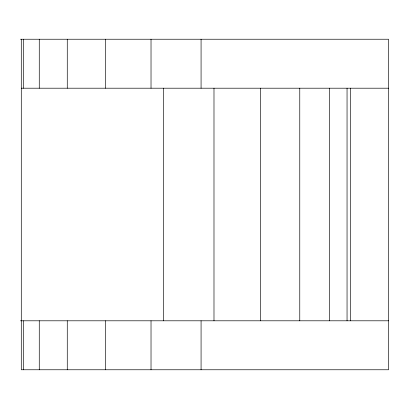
<?xml version="1.0" encoding="UTF-8"?>
<svg xmlns="http://www.w3.org/2000/svg" width="409" height="409" viewBox="0 0 409 409"><rect width="100%" height="100%" fill="white"/><g stroke="black" fill="none" stroke-linecap="round" stroke-linejoin="round"><path stroke-width="0.61" d="M20.45 39.233L388.55 39.233L388.55 369.767L21.288 369.767L21.288 39.233M21.288 88.201L388.55 88.201M20.45 320.799L388.55 320.799M350.36 88.201L350.36 320.799M347.047 88.201L347.047 320.799M329.311 88.201L329.311 320.799M299.771 88.201L299.771 320.799M260.436 88.201L260.436 320.799M213.989 88.201L213.989 320.799M201.075 39.233L201.075 88.201M201.075 320.799L201.075 369.767M163.59 88.201L163.59 320.799M151.023 39.233L151.023 88.201M151.023 320.799L151.023 369.767M105.384 39.233L105.384 88.201M105.384 320.799L105.384 369.767M67.27 39.233L67.27 88.201M67.27 320.799L67.27 369.767M39.269 39.233L39.269 88.201M39.269 320.799L39.269 369.767M23.303 39.233L23.303 88.201M23.303 320.799L23.303 369.767"/></g></svg>
